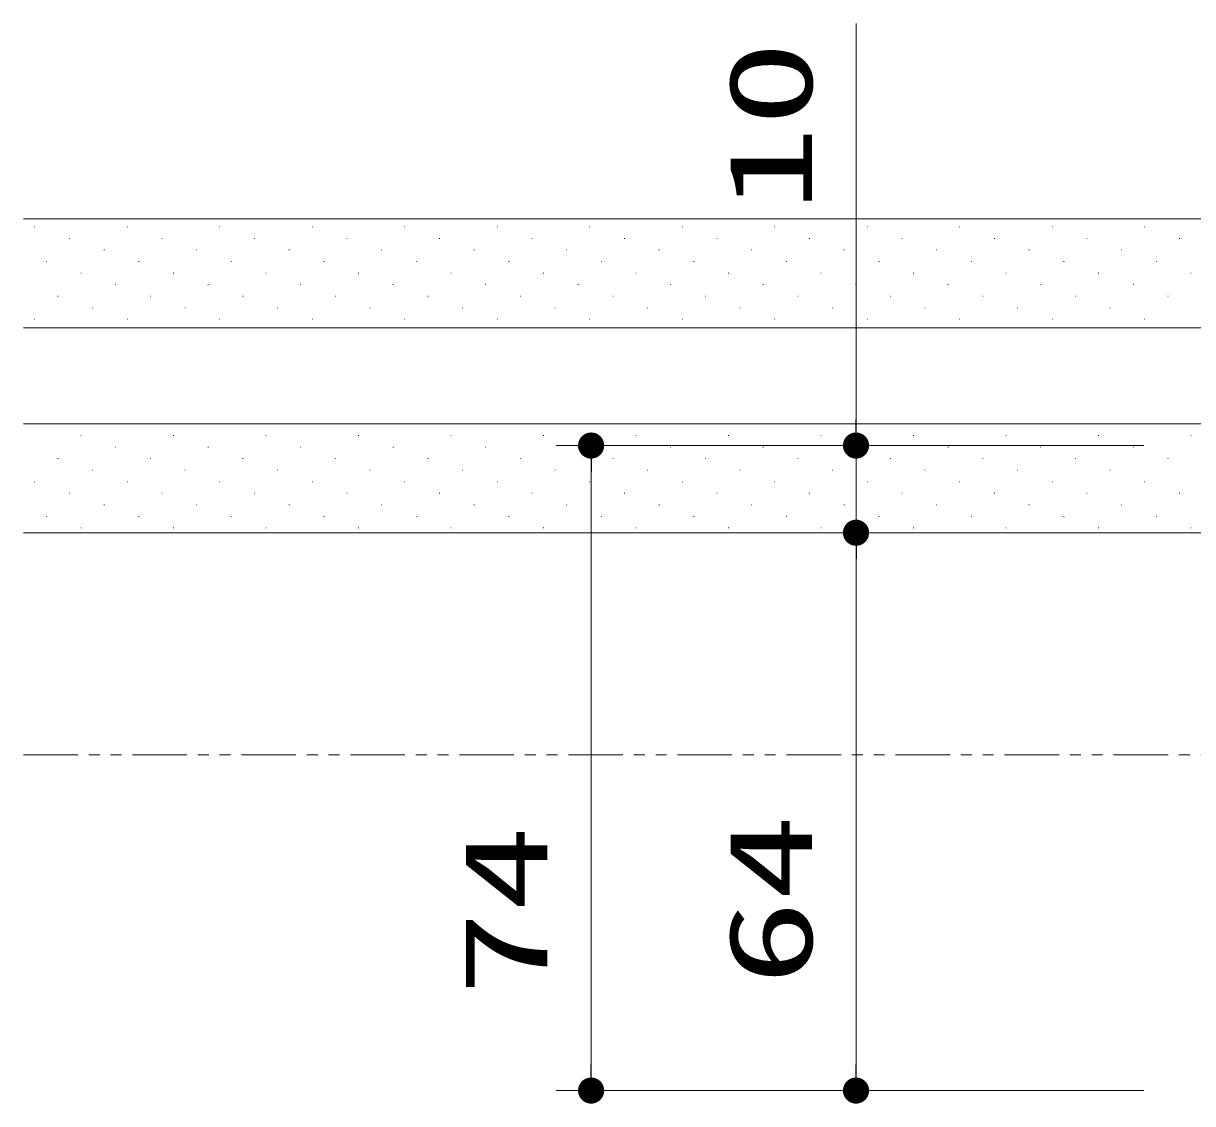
# Model space of a CAD drawing. Units: millimetres, scale not verified. Extents: x -1306 to 1306, y -607 to 607.
# Drawn here: x -536.8 to -402.8, y -342 to -218.1 of the extents above; entities that cross this region are included whole.
import ezdxf
from ezdxf.enums import TextEntityAlignment as Align

# ---------------------------------------------------------------- set-up
doc = ezdxf.new("R2010")
doc.units = ezdxf.units.MM
doc.header["$LTSCALE"] = 5
doc.header["$PDMODE"] = 32
doc.header["$PDSIZE"] = 2.5
doc.linetypes.add('USER1', pattern=[2.5, 1.25, -0.25, 0.25, -0.25, 0.25, -0.25])
for name, color, linetype, lineweight in [('0-1_ハッチング', 6, 'Continuous', 9), ('0-2_線(黄)', 2, 'Continuous', 15), ('0-3_二点鎖線', 4, 'USER1', 9), ('0-5_寸法線', 3, 'Continuous', 13), ('0-6_0', 3, 'Continuous', 25), ('0-7_DEFPOINTS', 7, 'Continuous', 5)]:
    doc.layers.add(name, color=color, linetype=linetype, lineweight=lineweight)
doc.styles.add('ＭＳ ゴシック', font='')
doc.styles.get('ＭＳ ゴシック').set_extended_font_data('MS Gothic')

# ---------------------------------------------------------------- blocks, each defined once
blk = doc.blocks.new('_DOT')
at = {"layer": '0-6_0'}
blk.add_line((-2.5, 0), (-5, 0), dxfattribs=at)
for points in [[(0, 0), (-1.34, 2.111), (-1.064, 2.262)], [(0, 0), (-1.064, 2.262), (-0.773, 2.378)], [(0, 0), (-0.773, 2.378), (-0.468, 2.456)], [(0, 0), (-0.468, 2.456), (-0.157, 2.495)], [(0, 0), (-0.157, 2.495), (0.157, 2.495)], [(0, 0), (0.157, 2.495), (0.468, 2.456)], [(0, 0), (0.468, 2.456), (0.773, 2.378)], [(0, 0), (0.773, 2.378), (1.064, 2.262)], [(0, 0), (1.064, 2.262), (1.34, 2.111)], [(0, 0), (-2.5, 0), (-2.48, 0.313)], [(0, 0), (-2.48, -0.313), (-2.5, 0)], [(0, 0), (-2.48, 0.313), (-2.421, 0.622)], [(0, 0), (-2.421, -0.622), (-2.48, -0.313)], [(0, 0), (-2.421, 0.622), (-2.324, 0.92)], [(0, 0), (-2.324, -0.92), (-2.421, -0.622)], [(0, 0), (-2.324, 0.92), (-2.191, 1.204)], [(0, 0), (-2.191, -1.204), (-2.324, -0.92)], [(0, 0), (-2.191, 1.204), (-2.023, 1.469)], [(0, 0), (-2.023, -1.469), (-2.191, -1.204)], [(0, 0), (-2.023, 1.469), (-1.822, 1.711)], [(0, 0), (-1.822, -1.711), (-2.023, -1.469)], [(0, 0), (-1.822, 1.711), (-1.594, 1.926)], [(0, 0), (-1.594, -1.926), (-1.822, -1.711)], [(0, 0), (-1.594, 1.926), (-1.34, 2.111)], [(0, 0), (-1.34, -2.111), (-1.594, -1.926)], [(0, 0), (-1.064, -2.262), (-1.34, -2.111)], [(0, 0), (-0.773, -2.378), (-1.064, -2.262)], [(0, 0), (-0.468, -2.456), (-0.773, -2.378)], [(0, 0), (-0.157, -2.495), (-0.468, -2.456)], [(0, 0), (0.157, -2.495), (-0.157, -2.495)], [(0, 0), (1.34, 2.111), (1.594, 1.926)], [(0, 0), (1.594, 1.926), (1.822, 1.711)], [(0, 0), (1.822, 1.711), (2.023, 1.469)], [(0, 0), (2.023, 1.469), (2.191, 1.204)], [(0, 0), (2.191, 1.204), (2.324, 0.92)], [(0, 0), (2.324, 0.92), (2.421, 0.622)], [(0, 0), (2.421, 0.622), (2.48, 0.313)], [(0, 0), (2.48, 0.313), (2.5, 0)], [(0, 0), (0.468, -2.456), (0.157, -2.495)], [(0, 0), (0.773, -2.378), (0.468, -2.456)], [(0, 0), (1.064, -2.262), (0.773, -2.378)], [(0, 0), (1.34, -2.111), (1.064, -2.262)], [(0, 0), (1.594, -1.926), (1.34, -2.111)], [(0, 0), (1.822, -1.711), (1.594, -1.926)], [(0, 0), (2.023, -1.469), (1.822, -1.711)], [(0, 0), (2.191, -1.204), (2.023, -1.469)], [(0, 0), (2.324, -0.92), (2.191, -1.204)], [(0, 0), (2.421, -0.622), (2.324, -0.92)], [(0, 0), (2.48, -0.313), (2.421, -0.622)], [(0, 0), (2.5, 0), (2.48, -0.313)]]:
    blk.add_solid(points, dxfattribs=at)

msp = doc.modelspace()

# ---------------------------------------------------------------- linework, layer by layer
at = {"layer": '0-1_ハッチング'}
for p, q in [((-535.56, -241.446), (-535.51, -241.446)), ((-524.953, -241.446), (-524.903, -241.446)), ((-514.347, -241.446), (-514.297, -241.446)), ((-503.74, -241.446), (-503.69, -241.446)), ((-493.133, -241.446), (-493.083, -241.446)), ((-482.527, -241.446), (-482.477, -241.446)), ((-471.92, -241.446), (-471.87, -241.446)), ((-461.314, -241.446), (-461.264, -241.446)), ((-450.707, -241.446), (-450.657, -241.446)), ((-440.1, -241.446), (-440.05, -241.446)), ((-429.494, -241.446), (-429.444, -241.446)), ((-418.887, -241.446), (-418.837, -241.446)), ((-408.281, -241.446), (-408.231, -241.446)), ((-531.582, -242.771), (-531.532, -242.771)), ((-520.976, -242.771), (-520.926, -242.771)), ((-510.369, -242.771), (-510.319, -242.771)), ((-499.763, -242.771), (-499.713, -242.771)), ((-489.156, -242.771), (-489.106, -242.771)), ((-478.549, -242.771), (-478.499, -242.771)), ((-467.943, -242.771), (-467.893, -242.771)), ((-457.336, -242.771), (-457.286, -242.771)), ((-446.73, -242.771), (-446.68, -242.771)), ((-436.123, -242.771), (-436.073, -242.771)), ((-425.516, -242.771), (-425.466, -242.771)), ((-414.91, -242.771), (-414.86, -242.771)), ((-404.303, -242.771), (-404.253, -242.771)), ((-527.605, -244.097), (-527.555, -244.097)), ((-516.998, -244.097), (-516.948, -244.097)), ((-506.392, -244.097), (-506.342, -244.097)), ((-495.785, -244.097), (-495.735, -244.097)), ((-485.178, -244.097), (-485.128, -244.097)), ((-474.572, -244.097), (-474.522, -244.097)), ((-463.965, -244.097), (-463.915, -244.097)), ((-453.359, -244.097), (-453.309, -244.097)), ((-442.752, -244.097), (-442.702, -244.097)), ((-432.145, -244.097), (-432.095, -244.097)), ((-421.539, -244.097), (-421.489, -244.097)), ((-410.932, -244.097), (-410.882, -244.097)), ((-534.234, -245.423), (-534.184, -245.423)), ((-523.627, -245.423), (-523.577, -245.423)), ((-513.021, -245.423), (-512.971, -245.423)), ((-502.414, -245.423), (-502.364, -245.423)), ((-491.808, -245.423), (-491.758, -245.423)), ((-481.201, -245.423), (-481.151, -245.423)), ((-470.594, -245.423), (-470.544, -245.423)), ((-459.988, -245.423), (-459.938, -245.423)), ((-449.381, -245.423), (-449.331, -245.423)), ((-438.775, -245.423), (-438.725, -245.423)), ((-428.168, -245.423), (-428.118, -245.423)), ((-417.561, -245.423), (-417.511, -245.423)), ((-406.955, -245.423), (-406.905, -245.423)), ((-530.257, -246.749), (-530.207, -246.749)), ((-519.65, -246.749), (-519.6, -246.749)), ((-509.043, -246.749), (-508.993, -246.749)), ((-498.437, -246.749), (-498.387, -246.749)), ((-487.83, -246.749), (-487.78, -246.749)), ((-477.224, -246.749), (-477.174, -246.749)), ((-466.617, -246.749), (-466.567, -246.749)), ((-456.01, -246.749), (-455.96, -246.749)), ((-445.404, -246.749), (-445.354, -246.749)), ((-434.797, -246.749), (-434.747, -246.749)), ((-424.191, -246.749), (-424.141, -246.749)), ((-413.584, -246.749), (-413.534, -246.749)), ((-402.977, -246.749), (-402.927, -246.749)), ((-526.279, -248.075), (-526.229, -248.075)), ((-515.672, -248.075), (-515.622, -248.075)), ((-505.066, -248.075), (-505.016, -248.075)), ((-494.459, -248.075), (-494.409, -248.075)), ((-483.853, -248.075), (-483.803, -248.075)), ((-473.246, -248.075), (-473.196, -248.075)), ((-462.639, -248.075), (-462.589, -248.075)), ((-452.033, -248.075), (-451.983, -248.075)), ((-441.426, -248.075), (-441.376, -248.075)), ((-430.82, -248.075), (-430.77, -248.075)), ((-420.213, -248.075), (-420.163, -248.075)), ((-409.606, -248.075), (-409.556, -248.075)), ((-532.908, -249.401), (-532.858, -249.401)), ((-522.302, -249.401), (-522.252, -249.401)), ((-511.695, -249.401), (-511.645, -249.401)), ((-501.088, -249.401), (-501.038, -249.401)), ((-490.482, -249.401), (-490.432, -249.401)), ((-479.875, -249.401), (-479.825, -249.401)), ((-469.269, -249.401), (-469.219, -249.401)), ((-458.662, -249.401), (-458.612, -249.401)), ((-448.055, -249.401), (-448.005, -249.401)), ((-437.449, -249.401), (-437.399, -249.401)), ((-426.842, -249.401), (-426.792, -249.401)), ((-416.236, -249.401), (-416.186, -249.401)), ((-405.629, -249.401), (-405.579, -249.401)), ((-528.931, -250.726), (-528.881, -250.726)), ((-518.324, -250.726), (-518.274, -250.726)), ((-507.718, -250.726), (-507.668, -250.726)), ((-497.111, -250.726), (-497.061, -250.726)), ((-486.504, -250.726), (-486.454, -250.726)), ((-475.898, -250.726), (-475.848, -250.726)), ((-465.291, -250.726), (-465.241, -250.726)), ((-454.684, -250.726), (-454.634, -250.726)), ((-444.078, -250.726), (-444.028, -250.726)), ((-433.471, -250.726), (-433.421, -250.726)), ((-422.865, -250.726), (-422.815, -250.726)), ((-412.258, -250.726), (-412.208, -250.726)), ((-535.56, -252.052), (-535.51, -252.052)), ((-524.953, -252.052), (-524.903, -252.052)), ((-514.347, -252.052), (-514.297, -252.052)), ((-503.74, -252.052), (-503.69, -252.052)), ((-493.133, -252.052), (-493.083, -252.052)), ((-482.527, -252.052), (-482.477, -252.052)), ((-471.92, -252.052), (-471.87, -252.052)), ((-461.314, -252.052), (-461.264, -252.052)), ((-450.707, -252.052), (-450.657, -252.052)), ((-440.1, -252.052), (-440.05, -252.052)), ((-429.494, -252.052), (-429.444, -252.052)), ((-418.887, -252.052), (-418.837, -252.052)), ((-408.281, -252.052), (-408.231, -252.052)), ((-534.234, -264.063), (-534.184, -264.063)), ((-523.627, -264.063), (-523.577, -264.063)), ((-513.021, -264.063), (-512.971, -264.063)), ((-502.414, -264.063), (-502.364, -264.063)), ((-491.808, -264.063), (-491.758, -264.063)), ((-481.201, -264.063), (-481.151, -264.063)), ((-470.594, -264.063), (-470.544, -264.063)), ((-459.988, -264.063), (-459.938, -264.063)), ((-449.381, -264.063), (-449.331, -264.063)), ((-438.775, -264.063), (-438.725, -264.063)), ((-428.168, -264.063), (-428.118, -264.063)), ((-417.561, -264.063), (-417.511, -264.063)), ((-406.955, -264.063), (-406.905, -264.063)), ((-530.257, -265.389), (-530.207, -265.389)), ((-519.65, -265.389), (-519.6, -265.389)), ((-509.043, -265.389), (-508.993, -265.389)), ((-498.437, -265.389), (-498.387, -265.389)), ((-487.83, -265.389), (-487.78, -265.389)), ((-477.224, -265.389), (-477.174, -265.389)), ((-466.617, -265.389), (-466.567, -265.389)), ((-456.01, -265.389), (-455.96, -265.389)), ((-445.404, -265.389), (-445.354, -265.389)), ((-434.797, -265.389), (-434.747, -265.389)), ((-424.191, -265.389), (-424.141, -265.389)), ((-413.584, -265.389), (-413.534, -265.389)), ((-402.977, -265.389), (-402.927, -265.389)), ((-526.279, -266.714), (-526.229, -266.714)), ((-515.672, -266.714), (-515.622, -266.714)), ((-505.066, -266.714), (-505.016, -266.714)), ((-494.459, -266.714), (-494.409, -266.714)), ((-483.853, -266.714), (-483.803, -266.714)), ((-473.246, -266.714), (-473.196, -266.714)), ((-462.639, -266.714), (-462.589, -266.714)), ((-452.033, -266.714), (-451.983, -266.714)), ((-441.426, -266.714), (-441.376, -266.714)), ((-430.82, -266.714), (-430.77, -266.714)), ((-420.213, -266.714), (-420.163, -266.714)), ((-409.606, -266.714), (-409.556, -266.714)), ((-532.908, -268.04), (-532.858, -268.04)), ((-522.302, -268.04), (-522.252, -268.04)), ((-511.695, -268.04), (-511.645, -268.04)), ((-501.088, -268.04), (-501.038, -268.04)), ((-490.482, -268.04), (-490.432, -268.04)), ((-479.875, -268.04), (-479.825, -268.04)), ((-469.269, -268.04), (-469.219, -268.04)), ((-458.662, -268.04), (-458.612, -268.04)), ((-448.055, -268.04), (-448.005, -268.04)), ((-437.449, -268.04), (-437.399, -268.04)), ((-426.842, -268.04), (-426.792, -268.04)), ((-416.236, -268.04), (-416.186, -268.04)), ((-405.629, -268.04), (-405.579, -268.04)), ((-528.931, -269.366), (-528.881, -269.366)), ((-518.324, -269.366), (-518.274, -269.366)), ((-507.718, -269.366), (-507.668, -269.366)), ((-497.111, -269.366), (-497.061, -269.366)), ((-486.504, -269.366), (-486.454, -269.366)), ((-475.898, -269.366), (-475.848, -269.366)), ((-465.291, -269.366), (-465.241, -269.366)), ((-454.684, -269.366), (-454.634, -269.366)), ((-444.078, -269.366), (-444.028, -269.366)), ((-433.471, -269.366), (-433.421, -269.366)), ((-422.865, -269.366), (-422.815, -269.366)), ((-412.258, -269.366), (-412.208, -269.366)), ((-535.56, -270.692), (-535.51, -270.692)), ((-524.953, -270.692), (-524.903, -270.692)), ((-514.347, -270.692), (-514.297, -270.692)), ((-503.74, -270.692), (-503.69, -270.692)), ((-493.133, -270.692), (-493.083, -270.692)), ((-482.527, -270.692), (-482.477, -270.692)), ((-471.92, -270.692), (-471.87, -270.692)), ((-461.314, -270.692), (-461.264, -270.692)), ((-450.707, -270.692), (-450.657, -270.692)), ((-440.1, -270.692), (-440.05, -270.692)), ((-429.494, -270.692), (-429.444, -270.692)), ((-418.887, -270.692), (-418.837, -270.692)), ((-408.281, -270.692), (-408.231, -270.692)), ((-531.582, -272.018), (-531.532, -272.018)), ((-520.976, -272.018), (-520.926, -272.018)), ((-510.369, -272.018), (-510.319, -272.018)), ((-499.763, -272.018), (-499.713, -272.018)), ((-489.156, -272.018), (-489.106, -272.018)), ((-478.549, -272.018), (-478.499, -272.018)), ((-467.943, -272.018), (-467.893, -272.018)), ((-457.336, -272.018), (-457.286, -272.018)), ((-446.73, -272.018), (-446.68, -272.018)), ((-436.123, -272.018), (-436.073, -272.018)), ((-425.516, -272.018), (-425.466, -272.018)), ((-414.91, -272.018), (-414.86, -272.018)), ((-404.303, -272.018), (-404.253, -272.018)), ((-527.605, -273.344), (-527.555, -273.344)), ((-516.998, -273.344), (-516.948, -273.344)), ((-506.392, -273.344), (-506.342, -273.344)), ((-495.785, -273.344), (-495.735, -273.344)), ((-485.178, -273.344), (-485.128, -273.344)), ((-474.572, -273.344), (-474.522, -273.344)), ((-463.965, -273.344), (-463.915, -273.344)), ((-453.359, -273.344), (-453.309, -273.344)), ((-442.752, -273.344), (-442.702, -273.344)), ((-432.145, -273.344), (-432.095, -273.344)), ((-421.539, -273.344), (-421.489, -273.344)), ((-410.932, -273.344), (-410.882, -273.344)), ((-534.234, -274.669), (-534.184, -274.669)), ((-523.627, -274.669), (-523.577, -274.669)), ((-513.021, -274.669), (-512.971, -274.669)), ((-502.414, -274.669), (-502.364, -274.669)), ((-491.808, -274.669), (-491.758, -274.669)), ((-481.201, -274.669), (-481.151, -274.669)), ((-470.594, -274.669), (-470.544, -274.669)), ((-459.988, -274.669), (-459.938, -274.669)), ((-449.381, -274.669), (-449.331, -274.669)), ((-438.775, -274.669), (-438.725, -274.669)), ((-428.168, -274.669), (-428.118, -274.669)), ((-417.561, -274.669), (-417.511, -274.669)), ((-406.955, -274.669), (-406.905, -274.669)), ((-530.257, -275.995), (-530.207, -275.995)), ((-519.65, -275.995), (-519.6, -275.995)), ((-509.043, -275.995), (-508.993, -275.995)), ((-498.437, -275.995), (-498.387, -275.995)), ((-487.83, -275.995), (-487.78, -275.995)), ((-477.224, -275.995), (-477.174, -275.995)), ((-466.617, -275.995), (-466.567, -275.995)), ((-456.01, -275.995), (-455.96, -275.995)), ((-445.404, -275.995), (-445.354, -275.995)), ((-434.797, -275.995), (-434.747, -275.995)), ((-424.191, -275.995), (-424.141, -275.995)), ((-413.584, -275.995), (-413.534, -275.995)), ((-402.977, -275.995), (-402.927, -275.995))]:
    msp.add_line(p, q, dxfattribs=at)
at = {"layer": '0-2_線(黄)'}
for p, q in [((-536.838, -240.538), (-306.362, -240.538)), ((-536.838, -253.038), (-306.362, -253.038)), ((-536.838, -264.038), (-383.365, -264.038)), ((-536.838, -276.538), (-401.365, -276.538))]:
    msp.add_line(p, q, dxfattribs=at)
at = {"layer": '0-3_二点鎖線'}
msp.add_line((-536.838, -302.038), (-401.365, -302.038), dxfattribs=at)
at = {"layer": '0-5_寸法線'}
for p, q in [((-441.365, -263.538), (-441.365, -218.104)), ((-408.365, -266.538), (-475.74, -266.538)), ((-409.365, -266.538), (-445.365, -266.538)), ((-441.365, -276.538), (-441.365, -266.538)), ((-471.74, -337.538), (-471.74, -269.538)), ((-408.365, -276.538), (-445.365, -276.538)), ((-409.365, -276.538), (-445.365, -276.538)), ((-441.365, -337.538), (-441.365, -279.538)), ((-441.365, -279.538), (-441.365, -282.538)), ((-409.365, -340.538), (-475.74, -340.538)), ((-408.365, -340.538), (-445.365, -340.538))]:
    msp.add_line(p, q, dxfattribs=at)
at = {"layer": '0-7_DEFPOINTS'}
for p in [(-471.74, -266.538), (-441.365, -276.538), (-441.365, -276.538)]:
    msp.add_point(p, dxfattribs=at)

# ---------------------------------------------------------------- block references
at = {"layer": '0-5_寸法線', "xscale": 0.6, "yscale": 0.6}
for p, rotation in [((-441.365, -266.538), 270), ((-471.74, -266.538), 90), ((-441.365, -276.538), 90), ((-441.365, -276.538), 90), ((-471.74, -340.538), 270), ((-441.365, -340.538), 270)]:
    msp.add_blockref('_DOT', p, dxfattribs=dict(at, rotation=rotation))

# ---------------------------------------------------------------- texts
at = {"layer": '0-5_寸法線', "style": 'ＭＳ ゴシック', "width": 1.5}
for s, p in [('10', (-443.515, -239.723)), ('64', (-443.515, -328.498)), ('74', (-473.89, -329.739))]:
    msp.add_text(s, height=9.604, rotation=90, dxfattribs=at).set_placement(p, align=Align.BOTTOM_LEFT)

doc.saveas('drawing.dxf')
